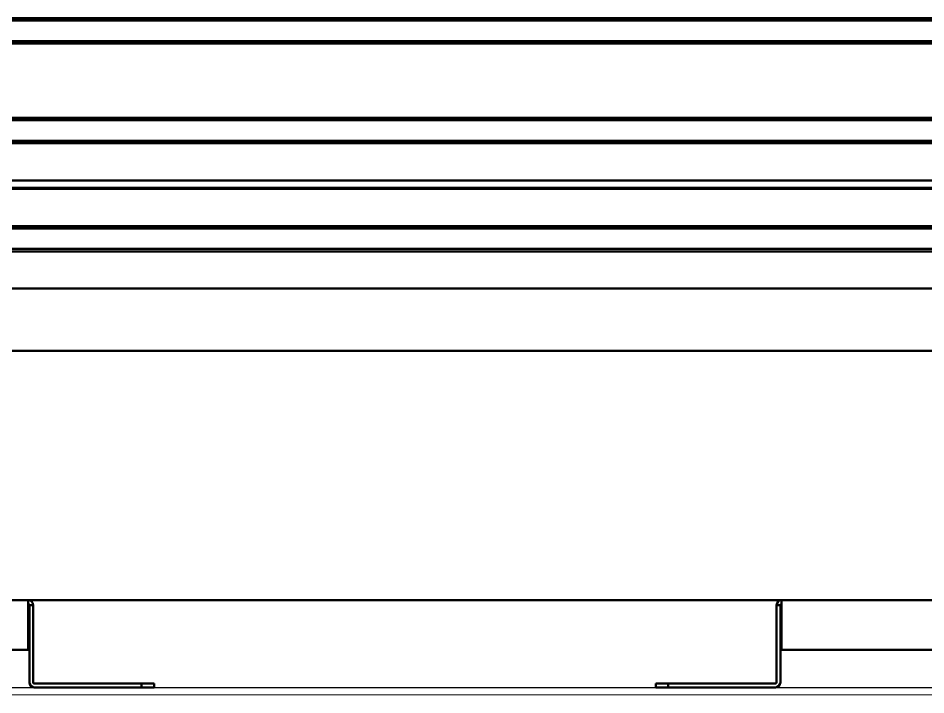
# Model space of a CAD drawing. Header units: millimetres. Extents: x 845401 to 948039, y 511594 to 550263.
# Drawn here: x 914202.2 to 914566.2, y 544183.8 to 544455.3 of the extents above; entities that cross this region are included whole.
import ezdxf

# ---------------------------------------------------------------- set-up
doc = ezdxf.new("R2010")
doc.units = ezdxf.units.MM
doc.layers.add('A-剖-0.10mm.......SECT-L01', color=255, linetype='Continuous', lineweight=18)
doc.layers.add('可见 (ISO)', color=7, linetype='Continuous', lineweight=50)

# ---------------------------------------------------------------- blocks, each defined once
blk = doc.blocks.new('A$C2A4E01FC')
at = {"color": 251}
blk.add_line((224.5, 161.95), (5614.5, 161.95), dxfattribs=at)
at = {"layer": '可见 (ISO)', "color": 251}
for p, q in [((2817.5, 430.45), (1587.5, 430.45)), ((2817.5, 429.45), (1587.5, 429.45)), ((2817.5, 421.25), (1587.5, 421.25)), ((2817.5, 420.25), (1587.5, 420.25)), ((2817.5, 390.45), (1587.5, 390.45)), ((2817.5, 389.45), (1587.5, 389.45)), ((2817.5, 381.25), (1587.5, 381.25)), ((2817.5, 380.25), (1587.5, 380.25)), ((2659.15, 365.35), (1745.85, 365.35)), ((3156.5, 361.95), (612.5, 361.95)), ((1747.5, 362.35), (2649.5, 362.35)), ((3234.5, 347.05), (534.5, 347.05)), ((3234.5, 346.05), (534.5, 346.05)), ((3234.5, 337.85), (534.5, 337.85)), ((3234.5, 336.85), (534.5, 336.85)), ((3234.5, 321.95), (534.5, 321.95)), ((1050.01, 296.95), (3234.5, 296.95)), ((1050.01, 196.95), (3233.5, 196.95)), ((1849.49, 194.95), (1849.49, 196.95)), ((2151.66, 196.95), (2151.66, 194.95)), ((1849.49, 194.95), (1849.49, 176.95)), ((1849.99, 194.95), (1849.99, 163.95)), ((1849.99, 194.95), (1851.49, 194.95)), ((1851.49, 163.95), (1851.49, 194.95)), ((2149.66, 194.95), (2149.66, 163.95)), ((2151.16, 194.95), (2149.66, 194.95)), ((2151.16, 163.95), (2151.16, 194.95)), ((2151.66, 176.95), (2151.66, 194.95)), ((1849.49, 176.95), (1753.49, 176.95)), ((2247.66, 176.95), (2151.66, 176.95)), ((1894.99, 163.45), (1851.99, 163.45)), ((1851.99, 161.95), (1894.99, 161.95)), ((1899.99, 163.45), (1894.99, 163.45)), ((1894.99, 163.45), (1894.99, 161.95)), ((1894.99, 161.95), (1899.99, 161.95)), ((1899.99, 161.95), (1899.99, 163.45)), ((2101.16, 163.45), (2101.16, 161.95)), ((2106.16, 163.45), (2101.16, 163.45)), ((2101.16, 161.95), (2106.16, 161.95)), ((2106.16, 161.95), (2106.16, 163.45)), ((2149.16, 163.45), (2106.16, 163.45)), ((2106.16, 161.95), (2149.16, 161.95))]:
    blk.add_line(p, q, dxfattribs=at)
for centre, radius, start, end in [((1849.49, 194.95), 2, 0, 90), ((2151.66, 194.95), 2, 90, 180), ((1849.49, 194.95), 0.5, 0, 90), ((2151.66, 194.95), 0.5, 90, 180), ((1851.99, 163.95), 2, 180, 270), ((1851.99, 163.95), 0.5, 180, 270), ((2149.16, 163.95), 0.5, 270, 0), ((2149.16, 163.95), 2, 270, 0)]:
    blk.add_arc(centre, radius, start, end, dxfattribs=at)

msp = doc.modelspace()

# ---------------------------------------------------------------- linework, layer by layer
at = {"layer": 'A-剖-0.10mm.......SECT-L01', "color": 6}
msp.add_line((894760.27, 544183.82, -0.13), (934283.3, 544183.82, -0.13), dxfattribs=at)

# ---------------------------------------------------------------- block references
msp.add_blockref('A$C2A4E01FC', (912356.69, 544024.87))

doc.saveas('drawing.dxf')
